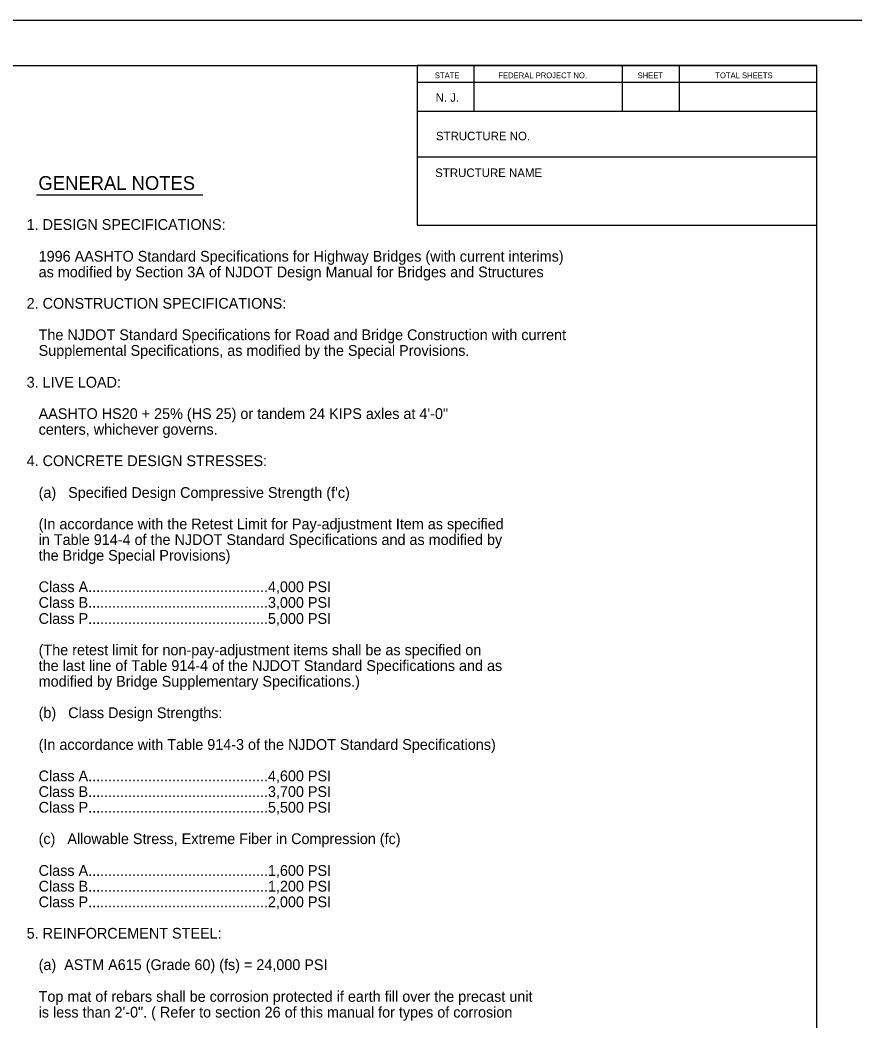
# Model space of a CAD drawing. Extents: x 499999.87 to 500002.82, y 499999.96 to 500001.79.
# Drawn here: x 500002.051 to 500002.825, y 500000.871 to 500001.792 of the extents above; entities that cross this region are included whole.
import ezdxf

# ---------------------------------------------------------------- set-up
doc = ezdxf.new("R2010")
doc.units = 0
doc.layers.add('1', color=7, linetype='Continuous')
doc.layers.add('2', color=7, linetype='Continuous')

msp = doc.modelspace()

# ---------------------------------------------------------------- linework, layer by layer
at = {"layer": '1'}
for p, q in [((499999.86647, 500001.79167), (500002.8248, 500001.79167)), ((500000.03314, 500001.75), (500002.78314, 500001.75)), ((500002.41568, 500001.75), (500002.41568, 500001.60302)), ((500002.78314, 500001.75), (500002.41568, 500001.75)), ((500002.46818, 500001.70801), (500002.46818, 500001.75)), ((500002.60466, 500001.70801), (500002.60466, 500001.75)), ((500002.65715, 500001.70801), (500002.65715, 500001.75)), ((500002.78314, 500000), (500002.78314, 500001.75)), ((500002.78314, 500000), (500002.78314, 500001.75)), ((500002.78314, 500001.60302), (500002.78314, 500001.75)), ((500002.78314, 500001.73425), (500002.41568, 500001.73425)), ((500002.41568, 500001.70801), (500002.78314, 500001.70801)), ((500002.41568, 500001.66601), (500002.78314, 500001.66601)), ((500002.41568, 500001.60302), (500002.78314, 500001.60302))]:
    msp.add_line(p, q, dxfattribs=at)
at = {"layer": '2'}
msp.add_line((500002.21883, 500001.63058), (500002.06594, 500001.63058), dxfattribs=at)

# ---------------------------------------------------------------- texts
at = {"layer": '1'}
for s, p in [('STATE', (500002.43209, 500001.73819)), ('FEDERAL PROJECT NO.', (500002.49049, 500001.73819)), ('SHEET', (500002.61844, 500001.73819)), ('TOTAL SHEETS', (500002.68996, 500001.73819))]:
    msp.add_text(s, height=0.005248, dxfattribs=at).set_placement(p)
at = {"layer": '2'}
for s, height, p in [('N. J.', 0.007874, (500002.43274, 500001.71654)), ('STRUCTURE NO.', 0.007874, (500002.43307, 500001.6811)), ('STRUCTURE NAME', 0.007874, (500002.43241, 500001.64731)), ('GENERAL NOTES', 0.0126654, (500002.06759, 500001.6355)), ('1. DESIGN SPECIFICATIONS:', 0.0098858, (500002.05676, 500001.59875)), ('   1996 AASHTO Standard Specifications for Highway Bridges (with current interims)', 0.0098858, (500002.05676, 500001.56955)), ('   as modified by Section 3A of NJDOT Design Manual for Bridges and Structures', 0.0098858, (500002.05676, 500001.55512)), ('2. CONSTRUCTION SPECIFICATIONS:', 0.0098858, (500002.05676, 500001.52625)), ('   The NJDOT Standard Specifications for Road and Bridge Construction with current', 0.0098858, (500002.05676, 500001.49738)), ('   Supplemental Specifications, as modified by the Special Provisions.', 0.0098858, (500002.05676, 500001.48294)), ('3. LIVE LOAD:', 0.0098858, (500002.05676, 500001.45374)), ('   AASHTO HS20 + 25% (HS 25) or tandem 24 KIPS axles at 4\'-0"', 0.0098858, (500002.05676, 500001.42487)), ('   centers, whichever governs.', 0.0098858, (500002.05676, 500001.41043)), ('4. CONCRETE DESIGN STRESSES:', 0.0098858, (500002.05676, 500001.38156)), ("   (a)   Specified Design Compressive Strength (f'c)", 0.0098858, (500002.05676, 500001.35236)), ('   (In accordance with the Retest Limit for Pay-adjustment Item as specified', 0.0098858, (500002.05676, 500001.32349)), ('   in Table 914-4 of the NJDOT Standard Specifications and as modified by', 0.0098858, (500002.05676, 500001.30906)), ('   the Bridge Special Provisions)', 0.0098858, (500002.05676, 500001.29462)), ('   Class A.............................................4,000 PSI', 0.0098858, (500002.05676, 500001.26575)), ('   Class B.............................................3,000 PSI', 0.0098858, (500002.05676, 500001.25131)), ('   Class P.............................................5,000 PSI', 0.0098858, (500002.05676, 500001.23655)), ('   (The retest limit for non-pay-adjustment items shall be as specified on', 0.0098858, (500002.05676, 500001.20768)), ('   the last line of Table 914-4 of the NJDOT Standard Specifications and as', 0.0098858, (500002.05676, 500001.19324)), ('   modified by Bridge Supplementary Specifications.)', 0.0098858, (500002.05676, 500001.17881)), ('   (b)   Class Design Strengths:', 0.0098858, (500002.05676, 500001.14993)), ('   (In accordance with Table 914-3 of the NJDOT Standard Specifications)', 0.0098858, (500002.05676, 500001.12073)), ('   Class A.............................................4,600 PSI', 0.0098858, (500002.05676, 500001.09186)), ('   Class B.............................................3,700 PSI', 0.0098858, (500002.05676, 500001.07743)), ('   Class P.............................................5,500 PSI', 0.0098858, (500002.05676, 500001.06299)), ('   (c)   Allowable Stress, Extreme Fiber in Compression (fc)', 0.0098858, (500002.05676, 500001.03412)), ('   Class A.............................................1,600 PSI', 0.0098858, (500002.05676, 500001.00492)), ('   Class B.............................................1,200 PSI', 0.0098858, (500002.05676, 500000.99049)), ('   Class P.............................................2,000 PSI', 0.0098858, (500002.05676, 500000.97605)), ('5. REINFORCEMENT STEEL:', 0.0098858, (500002.05676, 500000.94718)), ('   (a)  ASTM A615 (Grade 60) (fs) = 24,000 PSI', 0.0098858, (500002.05676, 500000.91831)), ('   Top mat of rebars shall be corrosion protected if earth fill over the precast unit', 0.0098858, (500002.05676, 500000.88911)), ('   is less than 2\'-0". ( Refer to section 26 of this manual for types of corrosion', 0.0098858, (500002.05676, 500000.87467))]:
    msp.add_text(s, height=height, dxfattribs=at).set_placement(p)

doc.saveas('drawing.dxf')
